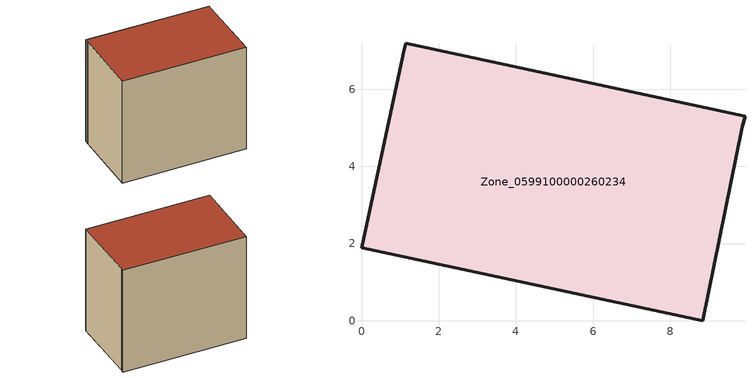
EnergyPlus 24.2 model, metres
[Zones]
Zone_0599100000260234
 floor ground (C_G): 1.14,7.19 9.93,5.3 9.86,5.02 8.83,0 0,1.89 1.07,6.85 1.08,6.92 z0
 wall outside (C_F): 1.07,6.85 0,1.89 8.83,0 9.86,5.02 9.93,5.3 1.14,7.19 1.08,6.92 1.07,6.85 z0:8.03
 roof outside (C_R): 9.93,5.3 1.14,7.19 1.08,6.92 1.07,6.85 0,1.89 8.83,0 9.86,5.02 z8.03
[BUILDING]
Pand.0599100000260234: North Axis=0; Terrain=City; Loads Convergence Tolerance Value=0.04; Temperature Convergence Tolerance Value=0.4; Solar Distribution=FullExterior; Maximum Number of Warmup Days=25; Minimum Number of Warmup Days=1
[Site:Location]
Rotterdam.The.Hague.AP_ZH_NLD Design_Conditions: Latitude=51.96; Longitude=4.45; Time Zone=1; Elevation=-4.5
[SITE:GROUNDTEMPERATURE:BUILDINGSURFACE]
18, 18, 18, 18, 18, 18, 18, 18, 18, 18, 18, 18
[MATERIAL] Thermal Absorptance=0.9; Solar Absorptance=0.7; Visible Absorptance=0.7
Name | Roughness | Thickness | Conductivity | Density | Specific Heat
G.TI.1975-1991 | MediumSmooth | 0.15 | 0.288461 | 540 | 1210
F.TI.1975-1991 | Rough | 0.3 | 0.230769 | 1920 | 840
R.TI.1975-1991 | MediumRough | 0.2 | 0.153846 | 1500 | 1000
[CONSTRUCTION]
C_G: G.TI.1975-1991
C_F: F.TI.1975-1991
C_R: R.TI.1975-1991
[ZONE]
Zone_0599100000260234: Type=1; Multiplier=1; Ceiling Height=Autocalculate; Volume=Autocalculate; Floor Area=autocalculate; Part of Total Floor Area=Yes
[ZONEINFILTRATION:DESIGNFLOWRATE]
Infil_Zone_0599100000260234: Zone or ZoneList or Space or SpaceList=Zone_0599100000260234; Schedule=AlwaysOn; Design Flow Rate Calculation Method=Flow/Area; Flow Rate per Floor Area=0.003; Constant Term Coefficient=1; Temperature Term Coefficient=0; Velocity Term Coefficient=0; Velocity Squared Term Coefficient=0
[HVACTEMPLATE:ZONE:IDEALLOADSAIRSYSTEM]
Zone_0599100000260234: Maximum Heating Supply Air Temperature=50; Minimum Cooling Supply Air Temperature=13; Maximum Heating Supply Air Humidity Ratio=0.0156; Minimum Cooling Supply Air Humidity Ratio=0.0077; Heating Limit=NoLimit; Cooling Limit=NoLimit; Dehumidification Control Type=ConstantSensibleHeatRatio; Cooling Sensible Heat Ratio=0.7; Dehumidification Setpoint=60; Humidification Control Type=None; Humidification Setpoint=30; Outdoor Air Method=None; Outdoor Air Flow Rate per Person=0.00944; Outdoor Air Flow Rate per Zone Floor Area=0; Outdoor Air Flow Rate per Zone=0; Demand Controlled Ventilation Type=None; Outdoor Air Economizer Type=NoEconomizer; Heat Recovery Type=None; Sensible Heat Recovery Effectiveness=0.7; Latent Heat Recovery Effectiveness=0.65
[ZONECONTROL:THERMOSTAT]
ThermostatControl_Zone_0599100000260234: Zone or ZoneList=Zone_0599100000260234; Control Type Schedule=DualSetpointControlType; Control 1=Thermostat_Zone_0599100000260234; Temperature Difference Between Cutout And Setpoint=0
[THERMOSTATSETPOINT:DUALSETPOINT]
Thermostat_Zone_0599100000260234: Heating Setpoint Temperature Schedule=HeatingSetpoint_Zone_0599100000260234; Cooling Setpoint Temperature Schedule=CoolingSetpoint_Zone_0599100000260234
[SCHEDULE:COMPACT]
HeatingSetpoint_Zone_0599100000260234: Through: 12/31, For: AllDays, Until: 24:00, 21
CoolingSetpoint_Zone_0599100000260234: Through: 12/31, For: AllDays, Until: 24:00, 24
DualSetpointControlType: Through: 12/31, For: AllDays, Until: 24:00, 4
AlwaysOn: Through: 12/31, For: AllDays, Until: 24:00, 1
